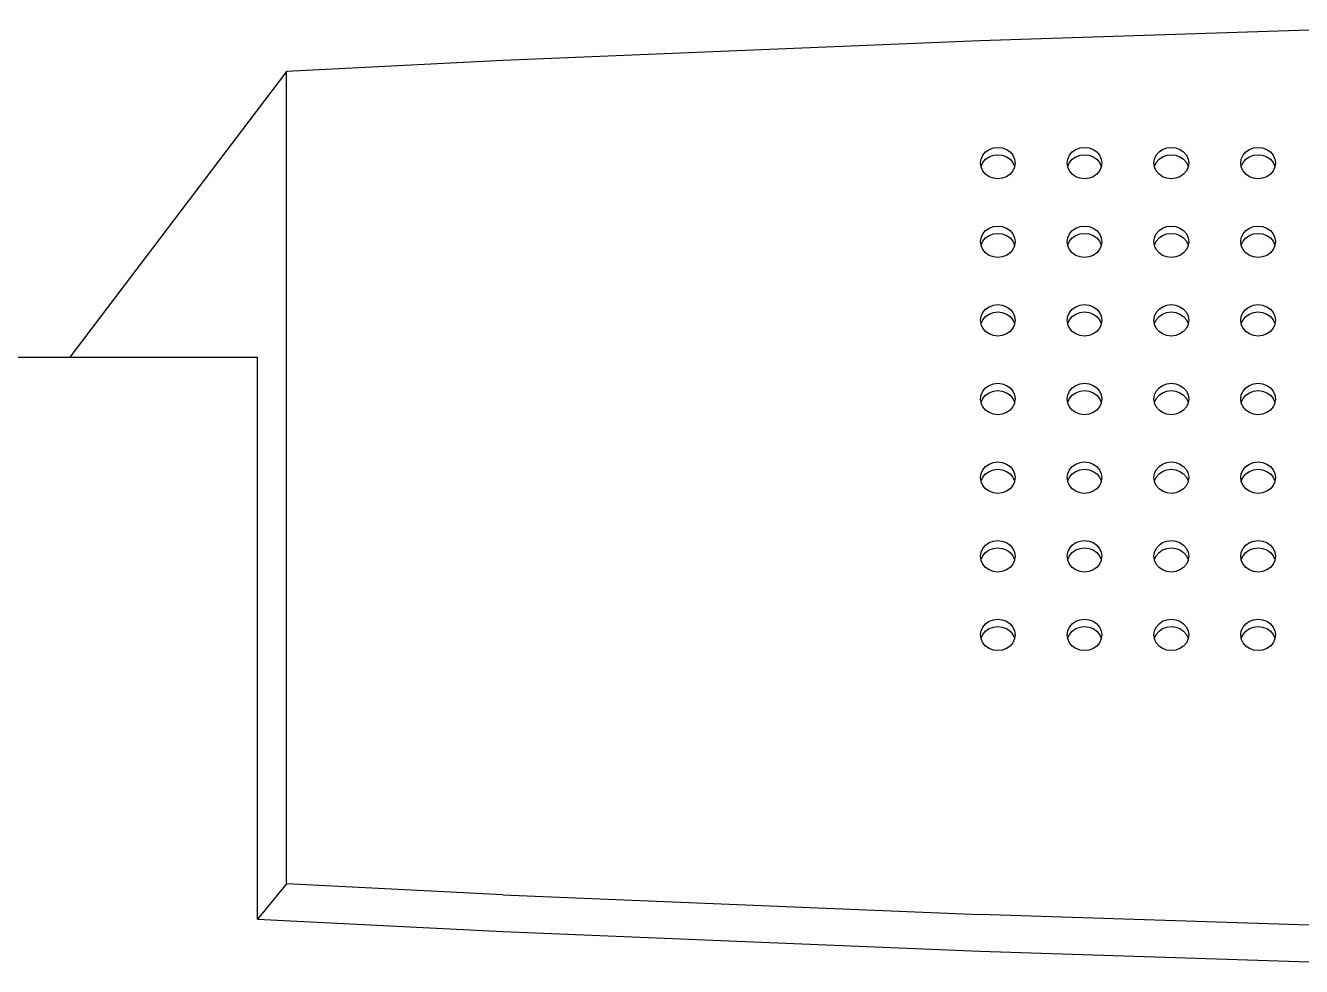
# Model space of a CAD drawing. Extents: x 41.9 to 126, y -21.3 to 38.1.
# Drawn here: x 92.904 to 93.1982, y -10.5804 to -10.3635 of the extents above; entities that cross this region are included whole.
import ezdxf

# ---------------------------------------------------------------- set-up
doc = ezdxf.new("R2010")
doc.units = 0
doc.layers.add('ARQUITETURA_R07', color=8, linetype='CONTINUOUS')
doc.layers.add('LISTAGEM_TEXTO', color=7, linetype='CONTINUOUS')

# ---------------------------------------------------------------- blocks, each defined once
blk = doc.blocks.new('VISTAS')
at = {"layer": 'ARQUITETURA_R07'}
for p, q in [((-0.236329, 0.035328), (-0.263829, 0.034447)), ((-0.263829, 0.034447), (-0.291317, 0.033314)), ((-0.291317, 0.033314), (-0.303791, 0.032685)), ((-0.303791, 0.032685), (-0.31628, 0.016222)), ((-0.303791, -0.014142), (-0.303791, 0.032685)), ((-0.263657, 0.027851), (-0.263499, 0.028039)), ((-0.263499, 0.028039), (-0.263291, 0.028183)), ((-0.263291, 0.028183), (-0.26305, 0.028273)), ((-0.26305, 0.028273), (-0.262791, 0.028304)), ((-0.262791, 0.028304), (-0.262533, 0.028273)), ((-0.262533, 0.028273), (-0.262291, 0.028183)), ((-0.262291, 0.028183), (-0.262084, 0.028039)), ((-0.262084, 0.028039), (-0.261925, 0.027851)), ((-0.258657, 0.027851), (-0.258499, 0.028039)), ((-0.258499, 0.028039), (-0.258291, 0.028183)), ((-0.258291, 0.028183), (-0.25805, 0.028273)), ((-0.25805, 0.028273), (-0.257791, 0.028304)), ((-0.257791, 0.028304), (-0.257533, 0.028273)), ((-0.257533, 0.028273), (-0.257291, 0.028183)), ((-0.257291, 0.028183), (-0.257084, 0.028039)), ((-0.257084, 0.028039), (-0.256925, 0.027851)), ((-0.253657, 0.027851), (-0.253499, 0.028039)), ((-0.253499, 0.028039), (-0.253291, 0.028183)), ((-0.253291, 0.028183), (-0.25305, 0.028273)), ((-0.25305, 0.028273), (-0.252791, 0.028304)), ((-0.252791, 0.028304), (-0.252533, 0.028273)), ((-0.252533, 0.028273), (-0.252291, 0.028183)), ((-0.252291, 0.028183), (-0.252084, 0.028039)), ((-0.252084, 0.028039), (-0.251925, 0.027851)), ((-0.248657, 0.027851), (-0.248499, 0.028039)), ((-0.248499, 0.028039), (-0.248291, 0.028183)), ((-0.248291, 0.028183), (-0.24805, 0.028273)), ((-0.24805, 0.028273), (-0.247791, 0.028304)), ((-0.247791, 0.028304), (-0.247533, 0.028273)), ((-0.247533, 0.028273), (-0.247291, 0.028183)), ((-0.247291, 0.028183), (-0.247084, 0.028039)), ((-0.247084, 0.028039), (-0.246925, 0.027851)), ((-0.263791, 0.027398), (-0.263757, 0.027633)), ((-0.263757, 0.02721), (-0.263791, 0.027398)), ((-0.263757, 0.027633), (-0.263657, 0.027851)), ((-0.263757, 0.02721), (-0.263657, 0.027428)), ((-0.263657, 0.027428), (-0.263499, 0.027616)), ((-0.263499, 0.027616), (-0.263291, 0.02776)), ((-0.263291, 0.02776), (-0.26305, 0.027851)), ((-0.26305, 0.027851), (-0.262791, 0.027882)), ((-0.262791, 0.027882), (-0.262533, 0.027851)), ((-0.262533, 0.027851), (-0.262291, 0.02776)), ((-0.262291, 0.02776), (-0.262084, 0.027616)), ((-0.262084, 0.027616), (-0.261925, 0.027428)), ((-0.261925, 0.027851), (-0.261826, 0.027633)), ((-0.261925, 0.027428), (-0.261826, 0.02721)), ((-0.261826, 0.027633), (-0.261791, 0.027398)), ((-0.261791, 0.027398), (-0.261826, 0.02721)), ((-0.258791, 0.027398), (-0.258757, 0.027633)), ((-0.258757, 0.02721), (-0.258791, 0.027398)), ((-0.258757, 0.027633), (-0.258657, 0.027851)), ((-0.258757, 0.02721), (-0.258657, 0.027428)), ((-0.258657, 0.027428), (-0.258499, 0.027616)), ((-0.258499, 0.027616), (-0.258291, 0.02776)), ((-0.258291, 0.02776), (-0.25805, 0.027851)), ((-0.25805, 0.027851), (-0.257791, 0.027882)), ((-0.257791, 0.027882), (-0.257533, 0.027851)), ((-0.257533, 0.027851), (-0.257291, 0.02776)), ((-0.257291, 0.02776), (-0.257084, 0.027616)), ((-0.257084, 0.027616), (-0.256925, 0.027428)), ((-0.256925, 0.027851), (-0.256826, 0.027633)), ((-0.256925, 0.027428), (-0.256826, 0.02721)), ((-0.256826, 0.027633), (-0.256791, 0.027398)), ((-0.256791, 0.027398), (-0.256826, 0.02721)), ((-0.253791, 0.027398), (-0.253757, 0.027633)), ((-0.253757, 0.02721), (-0.253791, 0.027398)), ((-0.253757, 0.027633), (-0.253657, 0.027851)), ((-0.253757, 0.02721), (-0.253657, 0.027428)), ((-0.253657, 0.027428), (-0.253499, 0.027616)), ((-0.253499, 0.027616), (-0.253291, 0.02776)), ((-0.253291, 0.02776), (-0.25305, 0.027851)), ((-0.25305, 0.027851), (-0.252791, 0.027882)), ((-0.252791, 0.027882), (-0.252533, 0.027851)), ((-0.252533, 0.027851), (-0.252291, 0.02776)), ((-0.252291, 0.02776), (-0.252084, 0.027616)), ((-0.252084, 0.027616), (-0.251925, 0.027428)), ((-0.251925, 0.027851), (-0.251826, 0.027633)), ((-0.251925, 0.027428), (-0.251826, 0.02721)), ((-0.251826, 0.027633), (-0.251791, 0.027398)), ((-0.251791, 0.027398), (-0.251826, 0.02721)), ((-0.248791, 0.027398), (-0.248757, 0.027633)), ((-0.248757, 0.02721), (-0.248791, 0.027398)), ((-0.248757, 0.027633), (-0.248657, 0.027851)), ((-0.248757, 0.02721), (-0.248657, 0.027428)), ((-0.248657, 0.027428), (-0.248499, 0.027616)), ((-0.248499, 0.027616), (-0.248291, 0.02776)), ((-0.248291, 0.02776), (-0.24805, 0.027851)), ((-0.24805, 0.027851), (-0.247791, 0.027882)), ((-0.247791, 0.027882), (-0.247533, 0.027851)), ((-0.247533, 0.027851), (-0.247291, 0.02776)), ((-0.247291, 0.02776), (-0.247084, 0.027616)), ((-0.247084, 0.027616), (-0.246925, 0.027428)), ((-0.246925, 0.027851), (-0.246826, 0.027633)), ((-0.246925, 0.027428), (-0.246826, 0.02721)), ((-0.246826, 0.027633), (-0.246791, 0.027398)), ((-0.246791, 0.027398), (-0.246826, 0.02721)), ((-0.263757, 0.027163), (-0.263757, 0.02721)), ((-0.263657, 0.026945), (-0.263757, 0.027163)), ((-0.263499, 0.026757), (-0.263657, 0.026945)), ((-0.263291, 0.026613), (-0.263499, 0.026757)), ((-0.26305, 0.026523), (-0.263291, 0.026613)), ((-0.262791, 0.026492), (-0.26305, 0.026523)), ((-0.262533, 0.026523), (-0.262791, 0.026492)), ((-0.262291, 0.026613), (-0.262533, 0.026523)), ((-0.262084, 0.026757), (-0.262291, 0.026613)), ((-0.261925, 0.026945), (-0.262084, 0.026757)), ((-0.261826, 0.027163), (-0.261925, 0.026945)), ((-0.261826, 0.02721), (-0.261826, 0.027163)), ((-0.258757, 0.027163), (-0.258757, 0.02721)), ((-0.258657, 0.026945), (-0.258757, 0.027163)), ((-0.258499, 0.026757), (-0.258657, 0.026945)), ((-0.258291, 0.026613), (-0.258499, 0.026757)), ((-0.25805, 0.026523), (-0.258291, 0.026613)), ((-0.257791, 0.026492), (-0.25805, 0.026523)), ((-0.257533, 0.026523), (-0.257791, 0.026492)), ((-0.257291, 0.026613), (-0.257533, 0.026523)), ((-0.257084, 0.026757), (-0.257291, 0.026613)), ((-0.256925, 0.026945), (-0.257084, 0.026757)), ((-0.256826, 0.027163), (-0.256925, 0.026945)), ((-0.256826, 0.02721), (-0.256826, 0.027163)), ((-0.253757, 0.027163), (-0.253757, 0.02721)), ((-0.253657, 0.026945), (-0.253757, 0.027163)), ((-0.253499, 0.026757), (-0.253657, 0.026945)), ((-0.253291, 0.026613), (-0.253499, 0.026757)), ((-0.25305, 0.026523), (-0.253291, 0.026613)), ((-0.252791, 0.026492), (-0.25305, 0.026523)), ((-0.252533, 0.026523), (-0.252791, 0.026492)), ((-0.252291, 0.026613), (-0.252533, 0.026523)), ((-0.252084, 0.026757), (-0.252291, 0.026613)), ((-0.251925, 0.026945), (-0.252084, 0.026757)), ((-0.251826, 0.027163), (-0.251925, 0.026945)), ((-0.251826, 0.02721), (-0.251826, 0.027163)), ((-0.248757, 0.027163), (-0.248757, 0.02721)), ((-0.248657, 0.026945), (-0.248757, 0.027163)), ((-0.248499, 0.026757), (-0.248657, 0.026945)), ((-0.248291, 0.026613), (-0.248499, 0.026757)), ((-0.24805, 0.026523), (-0.248291, 0.026613)), ((-0.247791, 0.026492), (-0.24805, 0.026523)), ((-0.247533, 0.026523), (-0.247791, 0.026492)), ((-0.247291, 0.026613), (-0.247533, 0.026523)), ((-0.247084, 0.026757), (-0.247291, 0.026613)), ((-0.246925, 0.026945), (-0.247084, 0.026757)), ((-0.246826, 0.027163), (-0.246925, 0.026945)), ((-0.246826, 0.02721), (-0.246826, 0.027163)), ((-0.263499, 0.023507), (-0.263291, 0.023651)), ((-0.263291, 0.023651), (-0.26305, 0.023742)), ((-0.26305, 0.023742), (-0.262791, 0.023773)), ((-0.262791, 0.023773), (-0.262533, 0.023742)), ((-0.262533, 0.023742), (-0.262291, 0.023651)), ((-0.262291, 0.023651), (-0.262084, 0.023507)), ((-0.258499, 0.023507), (-0.258291, 0.023651)), ((-0.258291, 0.023651), (-0.25805, 0.023742)), ((-0.25805, 0.023742), (-0.257791, 0.023773)), ((-0.257791, 0.023773), (-0.257533, 0.023742)), ((-0.257533, 0.023742), (-0.257291, 0.023651)), ((-0.257291, 0.023651), (-0.257084, 0.023507)), ((-0.253499, 0.023507), (-0.253291, 0.023651)), ((-0.253291, 0.023651), (-0.25305, 0.023742)), ((-0.25305, 0.023742), (-0.252791, 0.023773)), ((-0.252791, 0.023773), (-0.252533, 0.023742)), ((-0.252533, 0.023742), (-0.252291, 0.023651)), ((-0.252291, 0.023651), (-0.252084, 0.023507)), ((-0.248499, 0.023507), (-0.248291, 0.023651)), ((-0.248291, 0.023651), (-0.24805, 0.023742)), ((-0.24805, 0.023742), (-0.247791, 0.023773)), ((-0.247791, 0.023773), (-0.247533, 0.023742)), ((-0.247533, 0.023742), (-0.247291, 0.023651)), ((-0.247291, 0.023651), (-0.247084, 0.023507)), ((-0.263791, 0.022866), (-0.263757, 0.023101)), ((-0.263757, 0.022678), (-0.263791, 0.022866)), ((-0.263757, 0.023101), (-0.263657, 0.02332)), ((-0.263757, 0.022678), (-0.263657, 0.022897)), ((-0.263657, 0.02332), (-0.263499, 0.023507)), ((-0.263657, 0.022897), (-0.263499, 0.023085)), ((-0.263499, 0.023085), (-0.263291, 0.023229)), ((-0.263291, 0.023229), (-0.26305, 0.023319)), ((-0.26305, 0.023319), (-0.262791, 0.02335)), ((-0.262791, 0.02335), (-0.262533, 0.023319)), ((-0.262533, 0.023319), (-0.262291, 0.023229)), ((-0.262291, 0.023229), (-0.262084, 0.023085)), ((-0.262084, 0.023507), (-0.261925, 0.02332)), ((-0.262084, 0.023085), (-0.261925, 0.022897)), ((-0.261925, 0.02332), (-0.261826, 0.023101)), ((-0.261925, 0.022897), (-0.261826, 0.022678)), ((-0.261826, 0.023101), (-0.261791, 0.022866)), ((-0.261791, 0.022866), (-0.261826, 0.022678)), ((-0.258791, 0.022866), (-0.258757, 0.023101)), ((-0.258757, 0.022678), (-0.258791, 0.022866)), ((-0.258757, 0.023101), (-0.258657, 0.02332)), ((-0.258757, 0.022678), (-0.258657, 0.022897)), ((-0.258657, 0.02332), (-0.258499, 0.023507)), ((-0.258657, 0.022897), (-0.258499, 0.023085)), ((-0.258499, 0.023085), (-0.258291, 0.023229)), ((-0.258291, 0.023229), (-0.25805, 0.023319)), ((-0.25805, 0.023319), (-0.257791, 0.02335)), ((-0.257791, 0.02335), (-0.257533, 0.023319)), ((-0.257533, 0.023319), (-0.257291, 0.023229)), ((-0.257291, 0.023229), (-0.257084, 0.023085)), ((-0.257084, 0.023507), (-0.256925, 0.02332)), ((-0.257084, 0.023085), (-0.256925, 0.022897)), ((-0.256925, 0.02332), (-0.256826, 0.023101)), ((-0.256925, 0.022897), (-0.256826, 0.022678)), ((-0.256826, 0.023101), (-0.256791, 0.022866)), ((-0.256791, 0.022866), (-0.256826, 0.022678)), ((-0.253791, 0.022866), (-0.253757, 0.023101)), ((-0.253757, 0.022678), (-0.253791, 0.022866)), ((-0.253757, 0.023101), (-0.253657, 0.02332)), ((-0.253757, 0.022678), (-0.253657, 0.022897)), ((-0.253657, 0.02332), (-0.253499, 0.023507)), ((-0.253657, 0.022897), (-0.253499, 0.023085)), ((-0.253499, 0.023085), (-0.253291, 0.023229)), ((-0.253291, 0.023229), (-0.25305, 0.023319)), ((-0.25305, 0.023319), (-0.252791, 0.02335)), ((-0.252791, 0.02335), (-0.252533, 0.023319)), ((-0.252533, 0.023319), (-0.252291, 0.023229)), ((-0.252291, 0.023229), (-0.252084, 0.023085)), ((-0.252084, 0.023507), (-0.251925, 0.02332)), ((-0.252084, 0.023085), (-0.251925, 0.022897)), ((-0.251925, 0.02332), (-0.251826, 0.023101)), ((-0.251925, 0.022897), (-0.251826, 0.022678)), ((-0.251826, 0.023101), (-0.251791, 0.022866)), ((-0.251791, 0.022866), (-0.251826, 0.022678)), ((-0.248791, 0.022866), (-0.248757, 0.023101)), ((-0.248757, 0.022678), (-0.248791, 0.022866)), ((-0.248757, 0.023101), (-0.248657, 0.02332)), ((-0.248757, 0.022678), (-0.248657, 0.022897)), ((-0.248657, 0.02332), (-0.248499, 0.023507)), ((-0.248657, 0.022897), (-0.248499, 0.023085)), ((-0.248499, 0.023085), (-0.248291, 0.023229)), ((-0.248291, 0.023229), (-0.24805, 0.023319)), ((-0.24805, 0.023319), (-0.247791, 0.02335)), ((-0.247791, 0.02335), (-0.247533, 0.023319)), ((-0.247533, 0.023319), (-0.247291, 0.023229)), ((-0.247291, 0.023229), (-0.247084, 0.023085)), ((-0.247084, 0.023507), (-0.246925, 0.02332)), ((-0.247084, 0.023085), (-0.246925, 0.022897)), ((-0.246925, 0.02332), (-0.246826, 0.023101)), ((-0.246925, 0.022897), (-0.246826, 0.022678)), ((-0.246826, 0.023101), (-0.246791, 0.022866)), ((-0.246791, 0.022866), (-0.246826, 0.022678)), ((-0.263757, 0.022632), (-0.263757, 0.022678)), ((-0.263657, 0.022413), (-0.263757, 0.022632)), ((-0.263499, 0.022226), (-0.263657, 0.022413)), ((-0.263291, 0.022082), (-0.263499, 0.022226)), ((-0.26305, 0.021991), (-0.263291, 0.022082)), ((-0.262291, 0.022082), (-0.262533, 0.021991)), ((-0.262084, 0.022226), (-0.262291, 0.022082)), ((-0.261925, 0.022413), (-0.262084, 0.022226)), ((-0.261826, 0.022632), (-0.261925, 0.022413)), ((-0.261826, 0.022678), (-0.261826, 0.022632)), ((-0.258757, 0.022632), (-0.258757, 0.022678)), ((-0.258657, 0.022413), (-0.258757, 0.022632)), ((-0.258499, 0.022226), (-0.258657, 0.022413)), ((-0.258291, 0.022082), (-0.258499, 0.022226)), ((-0.25805, 0.021991), (-0.258291, 0.022082)), ((-0.257291, 0.022082), (-0.257533, 0.021991)), ((-0.257084, 0.022226), (-0.257291, 0.022082)), ((-0.256925, 0.022413), (-0.257084, 0.022226)), ((-0.256826, 0.022632), (-0.256925, 0.022413)), ((-0.256826, 0.022678), (-0.256826, 0.022632)), ((-0.253757, 0.022632), (-0.253757, 0.022678)), ((-0.253657, 0.022413), (-0.253757, 0.022632)), ((-0.253499, 0.022226), (-0.253657, 0.022413)), ((-0.253291, 0.022082), (-0.253499, 0.022226)), ((-0.25305, 0.021991), (-0.253291, 0.022082)), ((-0.252291, 0.022082), (-0.252533, 0.021991)), ((-0.252084, 0.022226), (-0.252291, 0.022082)), ((-0.251925, 0.022413), (-0.252084, 0.022226)), ((-0.251826, 0.022632), (-0.251925, 0.022413)), ((-0.251826, 0.022678), (-0.251826, 0.022632)), ((-0.248757, 0.022632), (-0.248757, 0.022678)), ((-0.248657, 0.022413), (-0.248757, 0.022632)), ((-0.248499, 0.022226), (-0.248657, 0.022413)), ((-0.248291, 0.022082), (-0.248499, 0.022226)), ((-0.24805, 0.021991), (-0.248291, 0.022082)), ((-0.247291, 0.022082), (-0.247533, 0.021991)), ((-0.247084, 0.022226), (-0.247291, 0.022082)), ((-0.246925, 0.022413), (-0.247084, 0.022226)), ((-0.246826, 0.022632), (-0.246925, 0.022413)), ((-0.246826, 0.022678), (-0.246826, 0.022632)), ((-0.262791, 0.02196), (-0.26305, 0.021991)), ((-0.262533, 0.021991), (-0.262791, 0.02196)), ((-0.257791, 0.02196), (-0.25805, 0.021991)), ((-0.257533, 0.021991), (-0.257791, 0.02196)), ((-0.252791, 0.02196), (-0.25305, 0.021991)), ((-0.252533, 0.021991), (-0.252791, 0.02196)), ((-0.247791, 0.02196), (-0.24805, 0.021991)), ((-0.247533, 0.021991), (-0.247791, 0.02196)), ((-0.263291, 0.01912), (-0.26305, 0.01921)), ((-0.26305, 0.01921), (-0.262791, 0.019241)), ((-0.262791, 0.019241), (-0.262533, 0.01921)), ((-0.262533, 0.01921), (-0.262291, 0.01912)), ((-0.258291, 0.01912), (-0.25805, 0.01921)), ((-0.25805, 0.01921), (-0.257791, 0.019241)), ((-0.257791, 0.019241), (-0.257533, 0.01921)), ((-0.257533, 0.01921), (-0.257291, 0.01912)), ((-0.253291, 0.01912), (-0.25305, 0.01921)), ((-0.25305, 0.01921), (-0.252791, 0.019241)), ((-0.252791, 0.019241), (-0.252533, 0.01921)), ((-0.252533, 0.01921), (-0.252291, 0.01912)), ((-0.248291, 0.01912), (-0.24805, 0.01921)), ((-0.24805, 0.01921), (-0.247791, 0.019241)), ((-0.247791, 0.019241), (-0.247533, 0.01921)), ((-0.247533, 0.01921), (-0.247291, 0.01912)), ((-0.263791, 0.018335), (-0.263757, 0.018569)), ((-0.263757, 0.018569), (-0.263657, 0.018788)), ((-0.263657, 0.018788), (-0.263499, 0.018976)), ((-0.263657, 0.018365), (-0.263499, 0.018553)), ((-0.263499, 0.018976), (-0.263291, 0.01912)), ((-0.263499, 0.018553), (-0.263291, 0.018697)), ((-0.263291, 0.018697), (-0.26305, 0.018788)), ((-0.26305, 0.018788), (-0.262791, 0.018819)), ((-0.262791, 0.018819), (-0.262533, 0.018788)), ((-0.262533, 0.018788), (-0.262291, 0.018697)), ((-0.262291, 0.01912), (-0.262084, 0.018976)), ((-0.262291, 0.018697), (-0.262084, 0.018553)), ((-0.262084, 0.018976), (-0.261925, 0.018788)), ((-0.262084, 0.018553), (-0.261925, 0.018365)), ((-0.261925, 0.018788), (-0.261826, 0.018569)), ((-0.261826, 0.018569), (-0.261791, 0.018335)), ((-0.258791, 0.018335), (-0.258757, 0.018569)), ((-0.258757, 0.018569), (-0.258657, 0.018788)), ((-0.258657, 0.018788), (-0.258499, 0.018976)), ((-0.258657, 0.018365), (-0.258499, 0.018553)), ((-0.258499, 0.018976), (-0.258291, 0.01912)), ((-0.258499, 0.018553), (-0.258291, 0.018697)), ((-0.258291, 0.018697), (-0.25805, 0.018788)), ((-0.25805, 0.018788), (-0.257791, 0.018819)), ((-0.257791, 0.018819), (-0.257533, 0.018788)), ((-0.257533, 0.018788), (-0.257291, 0.018697)), ((-0.257291, 0.01912), (-0.257084, 0.018976)), ((-0.257291, 0.018697), (-0.257084, 0.018553)), ((-0.257084, 0.018976), (-0.256925, 0.018788)), ((-0.257084, 0.018553), (-0.256925, 0.018365)), ((-0.256925, 0.018788), (-0.256826, 0.018569)), ((-0.256826, 0.018569), (-0.256791, 0.018335)), ((-0.253791, 0.018335), (-0.253757, 0.018569)), ((-0.253757, 0.018569), (-0.253657, 0.018788)), ((-0.253657, 0.018788), (-0.253499, 0.018976)), ((-0.253657, 0.018365), (-0.253499, 0.018553)), ((-0.253499, 0.018976), (-0.253291, 0.01912)), ((-0.253499, 0.018553), (-0.253291, 0.018697)), ((-0.253291, 0.018697), (-0.25305, 0.018788)), ((-0.25305, 0.018788), (-0.252791, 0.018819)), ((-0.252791, 0.018819), (-0.252533, 0.018788)), ((-0.252533, 0.018788), (-0.252291, 0.018697)), ((-0.252291, 0.01912), (-0.252084, 0.018976)), ((-0.252291, 0.018697), (-0.252084, 0.018553)), ((-0.252084, 0.018976), (-0.251925, 0.018788)), ((-0.252084, 0.018553), (-0.251925, 0.018365)), ((-0.251925, 0.018788), (-0.251826, 0.018569)), ((-0.251826, 0.018569), (-0.251791, 0.018335)), ((-0.248791, 0.018335), (-0.248757, 0.018569)), ((-0.248757, 0.018569), (-0.248657, 0.018788)), ((-0.248657, 0.018788), (-0.248499, 0.018976)), ((-0.248657, 0.018365), (-0.248499, 0.018553)), ((-0.248499, 0.018976), (-0.248291, 0.01912)), ((-0.248499, 0.018553), (-0.248291, 0.018697)), ((-0.248291, 0.018697), (-0.24805, 0.018788)), ((-0.24805, 0.018788), (-0.247791, 0.018819)), ((-0.247791, 0.018819), (-0.247533, 0.018788)), ((-0.247533, 0.018788), (-0.247291, 0.018697)), ((-0.247291, 0.01912), (-0.247084, 0.018976)), ((-0.247291, 0.018697), (-0.247084, 0.018553)), ((-0.247084, 0.018976), (-0.246925, 0.018788)), ((-0.247084, 0.018553), (-0.246925, 0.018365)), ((-0.246925, 0.018788), (-0.246826, 0.018569)), ((-0.246826, 0.018569), (-0.246791, 0.018335)), ((-0.263757, 0.018147), (-0.263791, 0.018335)), ((-0.263757, 0.018147), (-0.263657, 0.018365)), ((-0.263757, 0.0181), (-0.263757, 0.018147)), ((-0.263657, 0.017882), (-0.263757, 0.0181)), ((-0.263499, 0.017694), (-0.263657, 0.017882)), ((-0.263291, 0.01755), (-0.263499, 0.017694)), ((-0.262084, 0.017694), (-0.262291, 0.01755)), ((-0.261925, 0.017882), (-0.262084, 0.017694)), ((-0.261925, 0.018365), (-0.261826, 0.018147)), ((-0.261826, 0.0181), (-0.261925, 0.017882)), ((-0.261791, 0.018335), (-0.261826, 0.018147)), ((-0.261826, 0.018147), (-0.261826, 0.0181)), ((-0.258757, 0.018147), (-0.258791, 0.018335)), ((-0.258757, 0.018147), (-0.258657, 0.018365)), ((-0.258757, 0.0181), (-0.258757, 0.018147)), ((-0.258657, 0.017882), (-0.258757, 0.0181)), ((-0.258499, 0.017694), (-0.258657, 0.017882)), ((-0.258291, 0.01755), (-0.258499, 0.017694)), ((-0.257084, 0.017694), (-0.257291, 0.01755)), ((-0.256925, 0.017882), (-0.257084, 0.017694)), ((-0.256925, 0.018365), (-0.256826, 0.018147)), ((-0.256826, 0.0181), (-0.256925, 0.017882)), ((-0.256791, 0.018335), (-0.256826, 0.018147)), ((-0.256826, 0.018147), (-0.256826, 0.0181)), ((-0.253757, 0.018147), (-0.253791, 0.018335)), ((-0.253757, 0.018147), (-0.253657, 0.018365)), ((-0.253757, 0.0181), (-0.253757, 0.018147)), ((-0.253657, 0.017882), (-0.253757, 0.0181)), ((-0.253499, 0.017694), (-0.253657, 0.017882)), ((-0.253291, 0.01755), (-0.253499, 0.017694)), ((-0.252084, 0.017694), (-0.252291, 0.01755)), ((-0.251925, 0.017882), (-0.252084, 0.017694)), ((-0.251925, 0.018365), (-0.251826, 0.018147)), ((-0.251826, 0.0181), (-0.251925, 0.017882)), ((-0.251791, 0.018335), (-0.251826, 0.018147)), ((-0.251826, 0.018147), (-0.251826, 0.0181)), ((-0.248757, 0.018147), (-0.248791, 0.018335)), ((-0.248757, 0.018147), (-0.248657, 0.018365)), ((-0.248757, 0.0181), (-0.248757, 0.018147)), ((-0.248657, 0.017882), (-0.248757, 0.0181)), ((-0.248499, 0.017694), (-0.248657, 0.017882)), ((-0.248291, 0.01755), (-0.248499, 0.017694)), ((-0.247084, 0.017694), (-0.247291, 0.01755)), ((-0.246925, 0.017882), (-0.247084, 0.017694)), ((-0.246925, 0.018365), (-0.246826, 0.018147)), ((-0.246826, 0.0181), (-0.246925, 0.017882)), ((-0.246791, 0.018335), (-0.246826, 0.018147)), ((-0.246826, 0.018147), (-0.246826, 0.0181)), ((-0.26305, 0.017459), (-0.263291, 0.01755)), ((-0.262791, 0.017429), (-0.26305, 0.017459)), ((-0.262533, 0.017459), (-0.262791, 0.017429)), ((-0.262291, 0.01755), (-0.262533, 0.017459)), ((-0.25805, 0.017459), (-0.258291, 0.01755)), ((-0.257791, 0.017429), (-0.25805, 0.017459)), ((-0.257533, 0.017459), (-0.257791, 0.017429)), ((-0.257291, 0.01755), (-0.257533, 0.017459)), ((-0.25305, 0.017459), (-0.253291, 0.01755)), ((-0.252791, 0.017429), (-0.25305, 0.017459)), ((-0.252533, 0.017459), (-0.252791, 0.017429)), ((-0.252291, 0.01755), (-0.252533, 0.017459)), ((-0.24805, 0.017459), (-0.248291, 0.01755)), ((-0.247791, 0.017429), (-0.24805, 0.017459)), ((-0.247533, 0.017459), (-0.247791, 0.017429)), ((-0.247291, 0.01755), (-0.247533, 0.017459)), ((-0.358791, 0.016222), (-0.31628, 0.016222)), ((-0.31628, 0.016222), (-0.305458, 0.016222)), ((-0.305458, -0.016171), (-0.305458, 0.016222)), ((-0.26305, 0.014679), (-0.262791, 0.01471)), ((-0.262791, 0.01471), (-0.262533, 0.014679)), ((-0.25805, 0.014679), (-0.257791, 0.01471)), ((-0.257791, 0.01471), (-0.257533, 0.014679)), ((-0.25305, 0.014679), (-0.252791, 0.01471)), ((-0.252791, 0.01471), (-0.252533, 0.014679)), ((-0.24805, 0.014679), (-0.247791, 0.01471)), ((-0.247791, 0.01471), (-0.247533, 0.014679)), ((-0.263791, 0.013803), (-0.263757, 0.014038)), ((-0.263757, 0.014038), (-0.263657, 0.014256)), ((-0.263657, 0.014256), (-0.263499, 0.014444)), ((-0.263657, 0.013834), (-0.263499, 0.014022)), ((-0.263499, 0.014444), (-0.263291, 0.014588)), ((-0.263499, 0.014022), (-0.263291, 0.014166)), ((-0.263291, 0.014588), (-0.26305, 0.014679)), ((-0.263291, 0.014166), (-0.26305, 0.014256)), ((-0.26305, 0.014256), (-0.262791, 0.014287)), ((-0.262791, 0.014287), (-0.262533, 0.014256)), ((-0.262533, 0.014679), (-0.262291, 0.014588)), ((-0.262533, 0.014256), (-0.262291, 0.014166)), ((-0.262291, 0.014588), (-0.262084, 0.014444)), ((-0.262291, 0.014166), (-0.262084, 0.014022)), ((-0.262084, 0.014444), (-0.261925, 0.014256)), ((-0.262084, 0.014022), (-0.261925, 0.013834)), ((-0.261925, 0.014256), (-0.261826, 0.014038)), ((-0.261826, 0.014038), (-0.261791, 0.013803)), ((-0.258791, 0.013803), (-0.258757, 0.014038)), ((-0.258757, 0.014038), (-0.258657, 0.014256)), ((-0.258657, 0.014256), (-0.258499, 0.014444)), ((-0.258657, 0.013834), (-0.258499, 0.014022)), ((-0.258499, 0.014444), (-0.258291, 0.014588)), ((-0.258499, 0.014022), (-0.258291, 0.014166)), ((-0.258291, 0.014588), (-0.25805, 0.014679)), ((-0.258291, 0.014166), (-0.25805, 0.014256)), ((-0.25805, 0.014256), (-0.257791, 0.014287)), ((-0.257791, 0.014287), (-0.257533, 0.014256)), ((-0.257533, 0.014679), (-0.257291, 0.014588)), ((-0.257533, 0.014256), (-0.257291, 0.014166)), ((-0.257291, 0.014588), (-0.257084, 0.014444)), ((-0.257291, 0.014166), (-0.257084, 0.014022)), ((-0.257084, 0.014444), (-0.256925, 0.014256)), ((-0.257084, 0.014022), (-0.256925, 0.013834)), ((-0.256925, 0.014256), (-0.256826, 0.014038)), ((-0.256826, 0.014038), (-0.256791, 0.013803)), ((-0.253791, 0.013803), (-0.253757, 0.014038)), ((-0.253757, 0.014038), (-0.253657, 0.014256)), ((-0.253657, 0.014256), (-0.253499, 0.014444)), ((-0.253657, 0.013834), (-0.253499, 0.014022)), ((-0.253499, 0.014444), (-0.253291, 0.014588)), ((-0.253499, 0.014022), (-0.253291, 0.014166)), ((-0.253291, 0.014588), (-0.25305, 0.014679)), ((-0.253291, 0.014166), (-0.25305, 0.014256)), ((-0.25305, 0.014256), (-0.252791, 0.014287)), ((-0.252791, 0.014287), (-0.252533, 0.014256)), ((-0.252533, 0.014679), (-0.252291, 0.014588)), ((-0.252533, 0.014256), (-0.252291, 0.014166)), ((-0.252291, 0.014588), (-0.252084, 0.014444)), ((-0.252291, 0.014166), (-0.252084, 0.014022)), ((-0.252084, 0.014444), (-0.251925, 0.014256)), ((-0.252084, 0.014022), (-0.251925, 0.013834)), ((-0.251925, 0.014256), (-0.251826, 0.014038)), ((-0.251826, 0.014038), (-0.251791, 0.013803)), ((-0.248791, 0.013803), (-0.248757, 0.014038)), ((-0.248757, 0.014038), (-0.248657, 0.014256)), ((-0.248657, 0.014256), (-0.248499, 0.014444)), ((-0.248657, 0.013834), (-0.248499, 0.014022)), ((-0.248499, 0.014444), (-0.248291, 0.014588)), ((-0.248499, 0.014022), (-0.248291, 0.014166)), ((-0.248291, 0.014588), (-0.24805, 0.014679)), ((-0.248291, 0.014166), (-0.24805, 0.014256)), ((-0.24805, 0.014256), (-0.247791, 0.014287)), ((-0.247791, 0.014287), (-0.247533, 0.014256)), ((-0.247533, 0.014679), (-0.247291, 0.014588)), ((-0.247533, 0.014256), (-0.247291, 0.014166)), ((-0.247291, 0.014588), (-0.247084, 0.014444)), ((-0.247291, 0.014166), (-0.247084, 0.014022)), ((-0.247084, 0.014444), (-0.246925, 0.014256)), ((-0.247084, 0.014022), (-0.246925, 0.013834)), ((-0.246925, 0.014256), (-0.246826, 0.014038)), ((-0.246826, 0.014038), (-0.246791, 0.013803)), ((-0.263757, 0.013615), (-0.263791, 0.013803)), ((-0.263757, 0.013615), (-0.263657, 0.013834)), ((-0.263757, 0.013569), (-0.263757, 0.013615)), ((-0.263657, 0.01335), (-0.263757, 0.013569)), ((-0.263499, 0.013162), (-0.263657, 0.01335)), ((-0.261925, 0.01335), (-0.262084, 0.013162)), ((-0.261925, 0.013834), (-0.261826, 0.013615)), ((-0.261826, 0.013569), (-0.261925, 0.01335)), ((-0.261791, 0.013803), (-0.261826, 0.013615)), ((-0.261826, 0.013615), (-0.261826, 0.013569)), ((-0.258757, 0.013615), (-0.258791, 0.013803)), ((-0.258757, 0.013615), (-0.258657, 0.013834)), ((-0.258757, 0.013569), (-0.258757, 0.013615)), ((-0.258657, 0.01335), (-0.258757, 0.013569)), ((-0.258499, 0.013162), (-0.258657, 0.01335)), ((-0.256925, 0.01335), (-0.257084, 0.013162)), ((-0.256925, 0.013834), (-0.256826, 0.013615)), ((-0.256826, 0.013569), (-0.256925, 0.01335)), ((-0.256791, 0.013803), (-0.256826, 0.013615)), ((-0.256826, 0.013615), (-0.256826, 0.013569)), ((-0.253757, 0.013615), (-0.253791, 0.013803)), ((-0.253757, 0.013615), (-0.253657, 0.013834)), ((-0.253757, 0.013569), (-0.253757, 0.013615)), ((-0.253657, 0.01335), (-0.253757, 0.013569)), ((-0.253499, 0.013162), (-0.253657, 0.01335)), ((-0.251925, 0.01335), (-0.252084, 0.013162)), ((-0.251925, 0.013834), (-0.251826, 0.013615)), ((-0.251826, 0.013569), (-0.251925, 0.01335)), ((-0.251791, 0.013803), (-0.251826, 0.013615)), ((-0.251826, 0.013615), (-0.251826, 0.013569)), ((-0.248757, 0.013615), (-0.248791, 0.013803)), ((-0.248757, 0.013615), (-0.248657, 0.013834)), ((-0.248757, 0.013569), (-0.248757, 0.013615)), ((-0.248657, 0.01335), (-0.248757, 0.013569)), ((-0.248499, 0.013162), (-0.248657, 0.01335)), ((-0.246925, 0.01335), (-0.247084, 0.013162)), ((-0.246925, 0.013834), (-0.246826, 0.013615)), ((-0.246826, 0.013569), (-0.246925, 0.01335)), ((-0.246791, 0.013803), (-0.246826, 0.013615)), ((-0.246826, 0.013615), (-0.246826, 0.013569)), ((-0.263291, 0.013018), (-0.263499, 0.013162)), ((-0.26305, 0.012928), (-0.263291, 0.013018)), ((-0.262791, 0.012897), (-0.26305, 0.012928)), ((-0.262533, 0.012928), (-0.262791, 0.012897)), ((-0.262291, 0.013018), (-0.262533, 0.012928)), ((-0.262084, 0.013162), (-0.262291, 0.013018)), ((-0.258291, 0.013018), (-0.258499, 0.013162)), ((-0.25805, 0.012928), (-0.258291, 0.013018)), ((-0.257791, 0.012897), (-0.25805, 0.012928)), ((-0.257533, 0.012928), (-0.257791, 0.012897)), ((-0.257291, 0.013018), (-0.257533, 0.012928)), ((-0.257084, 0.013162), (-0.257291, 0.013018)), ((-0.253291, 0.013018), (-0.253499, 0.013162)), ((-0.25305, 0.012928), (-0.253291, 0.013018)), ((-0.252791, 0.012897), (-0.25305, 0.012928)), ((-0.252533, 0.012928), (-0.252791, 0.012897)), ((-0.252291, 0.013018), (-0.252533, 0.012928)), ((-0.252084, 0.013162), (-0.252291, 0.013018)), ((-0.248291, 0.013018), (-0.248499, 0.013162)), ((-0.24805, 0.012928), (-0.248291, 0.013018)), ((-0.247791, 0.012897), (-0.24805, 0.012928)), ((-0.247533, 0.012928), (-0.247791, 0.012897)), ((-0.247291, 0.013018), (-0.247533, 0.012928)), ((-0.247084, 0.013162), (-0.247291, 0.013018)), ((-0.263757, 0.009506), (-0.263657, 0.009725)), ((-0.263657, 0.009725), (-0.263499, 0.009913)), ((-0.263499, 0.009913), (-0.263291, 0.010057)), ((-0.263499, 0.00949), (-0.263291, 0.009634)), ((-0.263291, 0.010057), (-0.26305, 0.010147)), ((-0.263291, 0.009634), (-0.26305, 0.009725)), ((-0.26305, 0.010147), (-0.262791, 0.010178)), ((-0.26305, 0.009725), (-0.262791, 0.009755)), ((-0.262791, 0.010178), (-0.262533, 0.010147)), ((-0.262791, 0.009755), (-0.262533, 0.009725)), ((-0.262533, 0.010147), (-0.262291, 0.010057)), ((-0.262533, 0.009725), (-0.262291, 0.009634)), ((-0.262291, 0.010057), (-0.262084, 0.009913)), ((-0.262291, 0.009634), (-0.262084, 0.00949)), ((-0.262084, 0.009913), (-0.261925, 0.009725)), ((-0.261925, 0.009725), (-0.261826, 0.009506)), ((-0.258757, 0.009506), (-0.258657, 0.009725)), ((-0.258657, 0.009725), (-0.258499, 0.009913)), ((-0.258499, 0.009913), (-0.258291, 0.010057)), ((-0.258499, 0.00949), (-0.258291, 0.009634)), ((-0.258291, 0.010057), (-0.25805, 0.010147)), ((-0.258291, 0.009634), (-0.25805, 0.009725)), ((-0.25805, 0.010147), (-0.257791, 0.010178)), ((-0.25805, 0.009725), (-0.257791, 0.009755)), ((-0.257791, 0.010178), (-0.257533, 0.010147)), ((-0.257791, 0.009755), (-0.257533, 0.009725)), ((-0.257533, 0.010147), (-0.257291, 0.010057)), ((-0.257533, 0.009725), (-0.257291, 0.009634)), ((-0.257291, 0.010057), (-0.257084, 0.009913)), ((-0.257291, 0.009634), (-0.257084, 0.00949)), ((-0.257084, 0.009913), (-0.256925, 0.009725)), ((-0.256925, 0.009725), (-0.256826, 0.009506)), ((-0.253757, 0.009506), (-0.253657, 0.009725)), ((-0.253657, 0.009725), (-0.253499, 0.009913)), ((-0.253499, 0.009913), (-0.253291, 0.010057)), ((-0.253499, 0.00949), (-0.253291, 0.009634)), ((-0.253291, 0.010057), (-0.25305, 0.010147)), ((-0.253291, 0.009634), (-0.25305, 0.009725)), ((-0.25305, 0.010147), (-0.252791, 0.010178)), ((-0.25305, 0.009725), (-0.252791, 0.009755)), ((-0.252791, 0.010178), (-0.252533, 0.010147)), ((-0.252791, 0.009755), (-0.252533, 0.009725)), ((-0.252533, 0.010147), (-0.252291, 0.010057)), ((-0.252533, 0.009725), (-0.252291, 0.009634)), ((-0.252291, 0.010057), (-0.252084, 0.009913)), ((-0.252291, 0.009634), (-0.252084, 0.00949)), ((-0.252084, 0.009913), (-0.251925, 0.009725)), ((-0.251925, 0.009725), (-0.251826, 0.009506)), ((-0.248757, 0.009506), (-0.248657, 0.009725)), ((-0.248657, 0.009725), (-0.248499, 0.009913)), ((-0.248499, 0.009913), (-0.248291, 0.010057)), ((-0.248499, 0.00949), (-0.248291, 0.009634)), ((-0.248291, 0.010057), (-0.24805, 0.010147)), ((-0.248291, 0.009634), (-0.24805, 0.009725)), ((-0.24805, 0.010147), (-0.247791, 0.010178)), ((-0.24805, 0.009725), (-0.247791, 0.009755)), ((-0.247791, 0.010178), (-0.247533, 0.010147)), ((-0.247791, 0.009755), (-0.247533, 0.009725)), ((-0.247533, 0.010147), (-0.247291, 0.010057)), ((-0.247533, 0.009725), (-0.247291, 0.009634)), ((-0.247291, 0.010057), (-0.247084, 0.009913)), ((-0.247291, 0.009634), (-0.247084, 0.00949)), ((-0.247084, 0.009913), (-0.246925, 0.009725)), ((-0.246925, 0.009725), (-0.246826, 0.009506)), ((-0.263791, 0.009272), (-0.263757, 0.009506)), ((-0.263757, 0.009084), (-0.263791, 0.009272)), ((-0.263757, 0.009084), (-0.263657, 0.009302)), ((-0.263757, 0.009037), (-0.263757, 0.009084)), ((-0.263657, 0.008819), (-0.263757, 0.009037)), ((-0.263657, 0.009302), (-0.263499, 0.00949)), ((-0.262084, 0.00949), (-0.261925, 0.009302)), ((-0.261925, 0.009302), (-0.261826, 0.009084)), ((-0.261826, 0.009037), (-0.261925, 0.008819)), ((-0.261826, 0.009506), (-0.261791, 0.009272)), ((-0.261791, 0.009272), (-0.261826, 0.009084)), ((-0.261826, 0.009084), (-0.261826, 0.009037)), ((-0.258791, 0.009272), (-0.258757, 0.009506)), ((-0.258757, 0.009084), (-0.258791, 0.009272)), ((-0.258757, 0.009084), (-0.258657, 0.009302)), ((-0.258757, 0.009037), (-0.258757, 0.009084)), ((-0.258657, 0.008819), (-0.258757, 0.009037)), ((-0.258657, 0.009302), (-0.258499, 0.00949)), ((-0.257084, 0.00949), (-0.256925, 0.009302)), ((-0.256925, 0.009302), (-0.256826, 0.009084)), ((-0.256826, 0.009037), (-0.256925, 0.008819)), ((-0.256826, 0.009506), (-0.256791, 0.009272)), ((-0.256791, 0.009272), (-0.256826, 0.009084)), ((-0.256826, 0.009084), (-0.256826, 0.009037)), ((-0.253791, 0.009272), (-0.253757, 0.009506)), ((-0.253757, 0.009084), (-0.253791, 0.009272)), ((-0.253757, 0.009084), (-0.253657, 0.009302)), ((-0.253757, 0.009037), (-0.253757, 0.009084)), ((-0.253657, 0.008819), (-0.253757, 0.009037)), ((-0.253657, 0.009302), (-0.253499, 0.00949)), ((-0.252084, 0.00949), (-0.251925, 0.009302)), ((-0.251925, 0.009302), (-0.251826, 0.009084)), ((-0.251826, 0.009037), (-0.251925, 0.008819)), ((-0.251826, 0.009506), (-0.251791, 0.009272)), ((-0.251791, 0.009272), (-0.251826, 0.009084)), ((-0.251826, 0.009084), (-0.251826, 0.009037)), ((-0.248791, 0.009272), (-0.248757, 0.009506)), ((-0.248757, 0.009084), (-0.248791, 0.009272)), ((-0.248757, 0.009084), (-0.248657, 0.009302)), ((-0.248757, 0.009037), (-0.248757, 0.009084)), ((-0.248657, 0.008819), (-0.248757, 0.009037)), ((-0.248657, 0.009302), (-0.248499, 0.00949)), ((-0.247084, 0.00949), (-0.246925, 0.009302)), ((-0.246925, 0.009302), (-0.246826, 0.009084)), ((-0.246826, 0.009037), (-0.246925, 0.008819)), ((-0.246826, 0.009506), (-0.246791, 0.009272)), ((-0.246791, 0.009272), (-0.246826, 0.009084)), ((-0.246826, 0.009084), (-0.246826, 0.009037)), ((-0.263499, 0.008631), (-0.263657, 0.008819)), ((-0.263291, 0.008487), (-0.263499, 0.008631)), ((-0.26305, 0.008396), (-0.263291, 0.008487)), ((-0.262791, 0.008365), (-0.26305, 0.008396)), ((-0.262533, 0.008396), (-0.262791, 0.008365)), ((-0.262291, 0.008487), (-0.262533, 0.008396)), ((-0.262084, 0.008631), (-0.262291, 0.008487)), ((-0.261925, 0.008819), (-0.262084, 0.008631)), ((-0.258499, 0.008631), (-0.258657, 0.008819)), ((-0.258291, 0.008487), (-0.258499, 0.008631)), ((-0.25805, 0.008396), (-0.258291, 0.008487)), ((-0.257791, 0.008365), (-0.25805, 0.008396)), ((-0.257533, 0.008396), (-0.257791, 0.008365)), ((-0.257291, 0.008487), (-0.257533, 0.008396)), ((-0.257084, 0.008631), (-0.257291, 0.008487)), ((-0.256925, 0.008819), (-0.257084, 0.008631)), ((-0.253499, 0.008631), (-0.253657, 0.008819)), ((-0.253291, 0.008487), (-0.253499, 0.008631)), ((-0.25305, 0.008396), (-0.253291, 0.008487)), ((-0.252791, 0.008365), (-0.25305, 0.008396)), ((-0.252533, 0.008396), (-0.252791, 0.008365)), ((-0.252291, 0.008487), (-0.252533, 0.008396)), ((-0.252084, 0.008631), (-0.252291, 0.008487)), ((-0.251925, 0.008819), (-0.252084, 0.008631)), ((-0.248499, 0.008631), (-0.248657, 0.008819)), ((-0.248291, 0.008487), (-0.248499, 0.008631)), ((-0.24805, 0.008396), (-0.248291, 0.008487)), ((-0.247791, 0.008365), (-0.24805, 0.008396)), ((-0.247533, 0.008396), (-0.247791, 0.008365)), ((-0.247291, 0.008487), (-0.247533, 0.008396)), ((-0.247084, 0.008631), (-0.247291, 0.008487)), ((-0.246925, 0.008819), (-0.247084, 0.008631)), ((-0.263757, 0.004975), (-0.263657, 0.005193)), ((-0.263657, 0.005193), (-0.263499, 0.005381)), ((-0.263499, 0.005381), (-0.263291, 0.005525)), ((-0.263291, 0.005525), (-0.26305, 0.005616)), ((-0.263291, 0.005103), (-0.26305, 0.005193)), ((-0.26305, 0.005616), (-0.262791, 0.005647)), ((-0.26305, 0.005193), (-0.262791, 0.005224)), ((-0.262791, 0.005647), (-0.262533, 0.005616)), ((-0.262791, 0.005224), (-0.262533, 0.005193)), ((-0.262533, 0.005616), (-0.262291, 0.005525)), ((-0.262533, 0.005193), (-0.262291, 0.005103)), ((-0.262291, 0.005525), (-0.262084, 0.005381)), ((-0.262084, 0.005381), (-0.261925, 0.005193)), ((-0.261925, 0.005193), (-0.261826, 0.004975)), ((-0.258757, 0.004975), (-0.258657, 0.005193)), ((-0.258657, 0.005193), (-0.258499, 0.005381)), ((-0.258499, 0.005381), (-0.258291, 0.005525)), ((-0.258291, 0.005525), (-0.25805, 0.005616)), ((-0.258291, 0.005103), (-0.25805, 0.005193)), ((-0.25805, 0.005616), (-0.257791, 0.005647)), ((-0.25805, 0.005193), (-0.257791, 0.005224)), ((-0.257791, 0.005647), (-0.257533, 0.005616)), ((-0.257791, 0.005224), (-0.257533, 0.005193)), ((-0.257533, 0.005616), (-0.257291, 0.005525)), ((-0.257533, 0.005193), (-0.257291, 0.005103)), ((-0.257291, 0.005525), (-0.257084, 0.005381)), ((-0.257084, 0.005381), (-0.256925, 0.005193)), ((-0.256925, 0.005193), (-0.256826, 0.004975)), ((-0.253757, 0.004975), (-0.253657, 0.005193)), ((-0.253657, 0.005193), (-0.253499, 0.005381)), ((-0.253499, 0.005381), (-0.253291, 0.005525)), ((-0.253291, 0.005525), (-0.25305, 0.005616)), ((-0.253291, 0.005103), (-0.25305, 0.005193)), ((-0.25305, 0.005616), (-0.252791, 0.005647)), ((-0.25305, 0.005193), (-0.252791, 0.005224)), ((-0.252791, 0.005647), (-0.252533, 0.005616)), ((-0.252791, 0.005224), (-0.252533, 0.005193)), ((-0.252533, 0.005616), (-0.252291, 0.005525)), ((-0.252533, 0.005193), (-0.252291, 0.005103)), ((-0.252291, 0.005525), (-0.252084, 0.005381)), ((-0.252084, 0.005381), (-0.251925, 0.005193)), ((-0.251925, 0.005193), (-0.251826, 0.004975)), ((-0.248757, 0.004975), (-0.248657, 0.005193)), ((-0.248657, 0.005193), (-0.248499, 0.005381)), ((-0.248499, 0.005381), (-0.248291, 0.005525)), ((-0.248291, 0.005525), (-0.24805, 0.005616)), ((-0.248291, 0.005103), (-0.24805, 0.005193)), ((-0.24805, 0.005616), (-0.247791, 0.005647)), ((-0.24805, 0.005193), (-0.247791, 0.005224)), ((-0.247791, 0.005647), (-0.247533, 0.005616)), ((-0.247791, 0.005224), (-0.247533, 0.005193)), ((-0.247533, 0.005616), (-0.247291, 0.005525)), ((-0.247533, 0.005193), (-0.247291, 0.005103)), ((-0.247291, 0.005525), (-0.247084, 0.005381)), ((-0.247084, 0.005381), (-0.246925, 0.005193)), ((-0.246925, 0.005193), (-0.246826, 0.004975)), ((-0.263791, 0.00474), (-0.263757, 0.004975)), ((-0.263757, 0.004552), (-0.263791, 0.00474)), ((-0.263757, 0.004552), (-0.263657, 0.004771)), ((-0.263757, 0.004506), (-0.263757, 0.004552)), ((-0.263657, 0.004287), (-0.263757, 0.004506)), ((-0.263657, 0.004771), (-0.263499, 0.004958)), ((-0.263499, 0.004958), (-0.263291, 0.005103)), ((-0.262291, 0.005103), (-0.262084, 0.004958)), ((-0.262084, 0.004958), (-0.261925, 0.004771)), ((-0.261925, 0.004771), (-0.261826, 0.004552)), ((-0.261826, 0.004506), (-0.261925, 0.004287)), ((-0.261826, 0.004975), (-0.261791, 0.00474)), ((-0.261791, 0.00474), (-0.261826, 0.004552)), ((-0.261826, 0.004552), (-0.261826, 0.004506)), ((-0.258791, 0.00474), (-0.258757, 0.004975)), ((-0.258757, 0.004552), (-0.258791, 0.00474)), ((-0.258757, 0.004552), (-0.258657, 0.004771)), ((-0.258757, 0.004506), (-0.258757, 0.004552)), ((-0.258657, 0.004287), (-0.258757, 0.004506)), ((-0.258657, 0.004771), (-0.258499, 0.004958)), ((-0.258499, 0.004958), (-0.258291, 0.005103)), ((-0.257291, 0.005103), (-0.257084, 0.004958)), ((-0.257084, 0.004958), (-0.256925, 0.004771)), ((-0.256925, 0.004771), (-0.256826, 0.004552)), ((-0.256826, 0.004506), (-0.256925, 0.004287)), ((-0.256826, 0.004975), (-0.256791, 0.00474)), ((-0.256791, 0.00474), (-0.256826, 0.004552)), ((-0.256826, 0.004552), (-0.256826, 0.004506)), ((-0.253791, 0.00474), (-0.253757, 0.004975)), ((-0.253757, 0.004552), (-0.253791, 0.00474)), ((-0.253757, 0.004552), (-0.253657, 0.004771)), ((-0.253757, 0.004506), (-0.253757, 0.004552)), ((-0.253657, 0.004287), (-0.253757, 0.004506)), ((-0.253657, 0.004771), (-0.253499, 0.004958)), ((-0.253499, 0.004958), (-0.253291, 0.005103)), ((-0.252291, 0.005103), (-0.252084, 0.004958)), ((-0.252084, 0.004958), (-0.251925, 0.004771)), ((-0.251925, 0.004771), (-0.251826, 0.004552)), ((-0.251826, 0.004506), (-0.251925, 0.004287)), ((-0.251826, 0.004975), (-0.251791, 0.00474)), ((-0.251791, 0.00474), (-0.251826, 0.004552)), ((-0.251826, 0.004552), (-0.251826, 0.004506)), ((-0.248791, 0.00474), (-0.248757, 0.004975)), ((-0.248757, 0.004552), (-0.248791, 0.00474)), ((-0.248757, 0.004552), (-0.248657, 0.004771)), ((-0.248757, 0.004506), (-0.248757, 0.004552)), ((-0.248657, 0.004287), (-0.248757, 0.004506)), ((-0.248657, 0.004771), (-0.248499, 0.004958)), ((-0.248499, 0.004958), (-0.248291, 0.005103)), ((-0.247291, 0.005103), (-0.247084, 0.004958)), ((-0.247084, 0.004958), (-0.246925, 0.004771)), ((-0.246925, 0.004771), (-0.246826, 0.004552)), ((-0.246826, 0.004506), (-0.246925, 0.004287)), ((-0.246826, 0.004975), (-0.246791, 0.00474)), ((-0.246791, 0.00474), (-0.246826, 0.004552)), ((-0.246826, 0.004552), (-0.246826, 0.004506)), ((-0.263499, 0.004099), (-0.263657, 0.004287)), ((-0.263291, 0.003955), (-0.263499, 0.004099)), ((-0.26305, 0.003865), (-0.263291, 0.003955)), ((-0.262791, 0.003834), (-0.26305, 0.003865)), ((-0.262533, 0.003865), (-0.262791, 0.003834)), ((-0.262291, 0.003955), (-0.262533, 0.003865)), ((-0.262084, 0.004099), (-0.262291, 0.003955)), ((-0.261925, 0.004287), (-0.262084, 0.004099)), ((-0.258499, 0.004099), (-0.258657, 0.004287)), ((-0.258291, 0.003955), (-0.258499, 0.004099)), ((-0.25805, 0.003865), (-0.258291, 0.003955)), ((-0.257791, 0.003834), (-0.25805, 0.003865)), ((-0.257533, 0.003865), (-0.257791, 0.003834)), ((-0.257291, 0.003955), (-0.257533, 0.003865)), ((-0.257084, 0.004099), (-0.257291, 0.003955)), ((-0.256925, 0.004287), (-0.257084, 0.004099)), ((-0.253499, 0.004099), (-0.253657, 0.004287)), ((-0.253291, 0.003955), (-0.253499, 0.004099)), ((-0.25305, 0.003865), (-0.253291, 0.003955)), ((-0.252791, 0.003834), (-0.25305, 0.003865)), ((-0.252533, 0.003865), (-0.252791, 0.003834)), ((-0.252291, 0.003955), (-0.252533, 0.003865)), ((-0.252084, 0.004099), (-0.252291, 0.003955)), ((-0.251925, 0.004287), (-0.252084, 0.004099)), ((-0.248499, 0.004099), (-0.248657, 0.004287)), ((-0.248291, 0.003955), (-0.248499, 0.004099)), ((-0.24805, 0.003865), (-0.248291, 0.003955)), ((-0.247791, 0.003834), (-0.24805, 0.003865)), ((-0.247533, 0.003865), (-0.247791, 0.003834)), ((-0.247291, 0.003955), (-0.247533, 0.003865)), ((-0.247084, 0.004099), (-0.247291, 0.003955)), ((-0.246925, 0.004287), (-0.247084, 0.004099)), ((-0.263657, 0.000662), (-0.263499, 0.00085)), ((-0.263499, 0.00085), (-0.263291, 0.000994)), ((-0.263291, 0.000994), (-0.26305, 0.001084)), ((-0.26305, 0.001084), (-0.262791, 0.001115)), ((-0.262791, 0.001115), (-0.262533, 0.001084)), ((-0.262533, 0.001084), (-0.262291, 0.000994)), ((-0.262291, 0.000994), (-0.262084, 0.00085)), ((-0.262084, 0.00085), (-0.261925, 0.000662)), ((-0.258657, 0.000662), (-0.258499, 0.00085)), ((-0.258499, 0.00085), (-0.258291, 0.000994)), ((-0.258291, 0.000994), (-0.25805, 0.001084)), ((-0.25805, 0.001084), (-0.257791, 0.001115)), ((-0.257791, 0.001115), (-0.257533, 0.001084)), ((-0.257533, 0.001084), (-0.257291, 0.000994)), ((-0.257291, 0.000994), (-0.257084, 0.00085)), ((-0.257084, 0.00085), (-0.256925, 0.000662)), ((-0.253657, 0.000662), (-0.253499, 0.00085)), ((-0.253499, 0.00085), (-0.253291, 0.000994)), ((-0.253291, 0.000994), (-0.25305, 0.001084)), ((-0.25305, 0.001084), (-0.252791, 0.001115)), ((-0.252791, 0.001115), (-0.252533, 0.001084)), ((-0.252533, 0.001084), (-0.252291, 0.000994)), ((-0.252291, 0.000994), (-0.252084, 0.00085)), ((-0.252084, 0.00085), (-0.251925, 0.000662)), ((-0.248657, 0.000662), (-0.248499, 0.00085)), ((-0.248499, 0.00085), (-0.248291, 0.000994)), ((-0.248291, 0.000994), (-0.24805, 0.001084)), ((-0.24805, 0.001084), (-0.247791, 0.001115)), ((-0.247791, 0.001115), (-0.247533, 0.001084)), ((-0.247533, 0.001084), (-0.247291, 0.000994)), ((-0.247291, 0.000994), (-0.247084, 0.00085)), ((-0.247084, 0.00085), (-0.246925, 0.000662)), ((-0.263791, 0.000209), (-0.263757, 0.000443)), ((-0.263757, 0.000021), (-0.263791, 0.000209)), ((-0.263757, 0.000443), (-0.263657, 0.000662)), ((-0.263757, 0.000021), (-0.263657, 0.000239)), ((-0.263757, -0.000026), (-0.263757, 0.000021)), ((-0.263657, 0.000239), (-0.263499, 0.000427)), ((-0.263499, 0.000427), (-0.263291, 0.000571)), ((-0.263291, 0.000571), (-0.26305, 0.000662)), ((-0.26305, 0.000662), (-0.262791, 0.000692)), ((-0.262791, 0.000692), (-0.262533, 0.000662)), ((-0.262533, 0.000662), (-0.262291, 0.000571)), ((-0.262291, 0.000571), (-0.262084, 0.000427)), ((-0.262084, 0.000427), (-0.261925, 0.000239)), ((-0.261925, 0.000662), (-0.261826, 0.000443)), ((-0.261925, 0.000239), (-0.261826, 0.000021)), ((-0.261826, 0.000443), (-0.261791, 0.000209)), ((-0.261791, 0.000209), (-0.261826, 0.000021)), ((-0.261826, 0.000021), (-0.261826, -0.000026)), ((-0.258791, 0.000209), (-0.258757, 0.000443)), ((-0.258757, 0.000021), (-0.258791, 0.000209)), ((-0.258757, 0.000443), (-0.258657, 0.000662)), ((-0.258757, 0.000021), (-0.258657, 0.000239)), ((-0.258757, -0.000026), (-0.258757, 0.000021)), ((-0.258657, 0.000239), (-0.258499, 0.000427)), ((-0.258499, 0.000427), (-0.258291, 0.000571)), ((-0.258291, 0.000571), (-0.25805, 0.000662)), ((-0.25805, 0.000662), (-0.257791, 0.000692)), ((-0.257791, 0.000692), (-0.257533, 0.000662)), ((-0.257533, 0.000662), (-0.257291, 0.000571)), ((-0.257291, 0.000571), (-0.257084, 0.000427)), ((-0.257084, 0.000427), (-0.256925, 0.000239)), ((-0.256925, 0.000662), (-0.256826, 0.000443)), ((-0.256925, 0.000239), (-0.256826, 0.000021)), ((-0.256826, 0.000443), (-0.256791, 0.000209)), ((-0.256791, 0.000209), (-0.256826, 0.000021)), ((-0.256826, 0.000021), (-0.256826, -0.000026)), ((-0.253791, 0.000209), (-0.253757, 0.000443)), ((-0.253757, 0.000021), (-0.253791, 0.000209)), ((-0.253757, 0.000443), (-0.253657, 0.000662)), ((-0.253757, 0.000021), (-0.253657, 0.000239)), ((-0.253757, -0.000026), (-0.253757, 0.000021)), ((-0.253657, 0.000239), (-0.253499, 0.000427)), ((-0.253499, 0.000427), (-0.253291, 0.000571)), ((-0.253291, 0.000571), (-0.25305, 0.000662)), ((-0.25305, 0.000662), (-0.252791, 0.000692)), ((-0.252791, 0.000692), (-0.252533, 0.000662)), ((-0.252533, 0.000662), (-0.252291, 0.000571)), ((-0.252291, 0.000571), (-0.252084, 0.000427)), ((-0.252084, 0.000427), (-0.251925, 0.000239)), ((-0.251925, 0.000662), (-0.251826, 0.000443)), ((-0.251925, 0.000239), (-0.251826, 0.000021)), ((-0.251826, 0.000443), (-0.251791, 0.000209)), ((-0.251791, 0.000209), (-0.251826, 0.000021)), ((-0.251826, 0.000021), (-0.251826, -0.000026)), ((-0.248791, 0.000209), (-0.248757, 0.000443)), ((-0.248757, 0.000021), (-0.248791, 0.000209)), ((-0.248757, 0.000443), (-0.248657, 0.000662)), ((-0.248757, 0.000021), (-0.248657, 0.000239)), ((-0.248757, -0.000026), (-0.248757, 0.000021)), ((-0.248657, 0.000239), (-0.248499, 0.000427)), ((-0.248499, 0.000427), (-0.248291, 0.000571)), ((-0.248291, 0.000571), (-0.24805, 0.000662)), ((-0.24805, 0.000662), (-0.247791, 0.000692)), ((-0.247791, 0.000692), (-0.247533, 0.000662)), ((-0.247533, 0.000662), (-0.247291, 0.000571)), ((-0.247291, 0.000571), (-0.247084, 0.000427)), ((-0.247084, 0.000427), (-0.246925, 0.000239)), ((-0.246925, 0.000662), (-0.246826, 0.000443)), ((-0.246925, 0.000239), (-0.246826, 0.000021)), ((-0.246826, 0.000443), (-0.246791, 0.000209)), ((-0.246791, 0.000209), (-0.246826, 0.000021)), ((-0.246826, 0.000021), (-0.246826, -0.000026)), ((-0.263657, -0.000244), (-0.263757, -0.000026)), ((-0.263499, -0.000432), (-0.263657, -0.000244)), ((-0.263291, -0.000576), (-0.263499, -0.000432)), ((-0.26305, -0.000667), (-0.263291, -0.000576)), ((-0.262791, -0.000698), (-0.26305, -0.000667)), ((-0.262533, -0.000667), (-0.262791, -0.000698)), ((-0.262291, -0.000576), (-0.262533, -0.000667)), ((-0.262084, -0.000432), (-0.262291, -0.000576)), ((-0.261925, -0.000244), (-0.262084, -0.000432)), ((-0.261826, -0.000026), (-0.261925, -0.000244)), ((-0.258657, -0.000244), (-0.258757, -0.000026)), ((-0.258499, -0.000432), (-0.258657, -0.000244)), ((-0.258291, -0.000576), (-0.258499, -0.000432)), ((-0.25805, -0.000667), (-0.258291, -0.000576)), ((-0.257791, -0.000698), (-0.25805, -0.000667)), ((-0.257533, -0.000667), (-0.257791, -0.000698)), ((-0.257291, -0.000576), (-0.257533, -0.000667)), ((-0.257084, -0.000432), (-0.257291, -0.000576)), ((-0.256925, -0.000244), (-0.257084, -0.000432)), ((-0.256826, -0.000026), (-0.256925, -0.000244)), ((-0.253657, -0.000244), (-0.253757, -0.000026)), ((-0.253499, -0.000432), (-0.253657, -0.000244)), ((-0.253291, -0.000576), (-0.253499, -0.000432)), ((-0.25305, -0.000667), (-0.253291, -0.000576)), ((-0.252791, -0.000698), (-0.25305, -0.000667)), ((-0.252533, -0.000667), (-0.252791, -0.000698)), ((-0.252291, -0.000576), (-0.252533, -0.000667)), ((-0.252084, -0.000432), (-0.252291, -0.000576)), ((-0.251925, -0.000244), (-0.252084, -0.000432)), ((-0.251826, -0.000026), (-0.251925, -0.000244)), ((-0.248657, -0.000244), (-0.248757, -0.000026)), ((-0.248499, -0.000432), (-0.248657, -0.000244)), ((-0.248291, -0.000576), (-0.248499, -0.000432)), ((-0.24805, -0.000667), (-0.248291, -0.000576)), ((-0.247791, -0.000698), (-0.24805, -0.000667)), ((-0.247533, -0.000667), (-0.247791, -0.000698)), ((-0.247291, -0.000576), (-0.247533, -0.000667)), ((-0.247084, -0.000432), (-0.247291, -0.000576)), ((-0.246925, -0.000244), (-0.247084, -0.000432)), ((-0.246826, -0.000026), (-0.246925, -0.000244)), ((-0.303791, -0.014142), (-0.305458, -0.016171)), ((-0.291317, -0.01477), (-0.303791, -0.014142)), ((-0.291317, -0.01477), (-0.263829, -0.015903)), ((-0.305458, -0.016171), (-0.291317, -0.016883)), ((-0.236329, -0.016784), (-0.263829, -0.015903)), ((-0.291317, -0.016883), (-0.263829, -0.018016)), ((-0.263829, -0.018016), (-0.236329, -0.018897))]:
    blk.add_line(p, q, dxfattribs=at)

msp = doc.modelspace()

# ---------------------------------------------------------------- block references
at = {"layer": 'LISTAGEM_TEXTO', "xscale": 4, "yscale": 4, "zscale": 4}
msp.add_blockref('VISTAS', (94.17935, -10.50483), dxfattribs=at)

doc.saveas('drawing.dxf')
